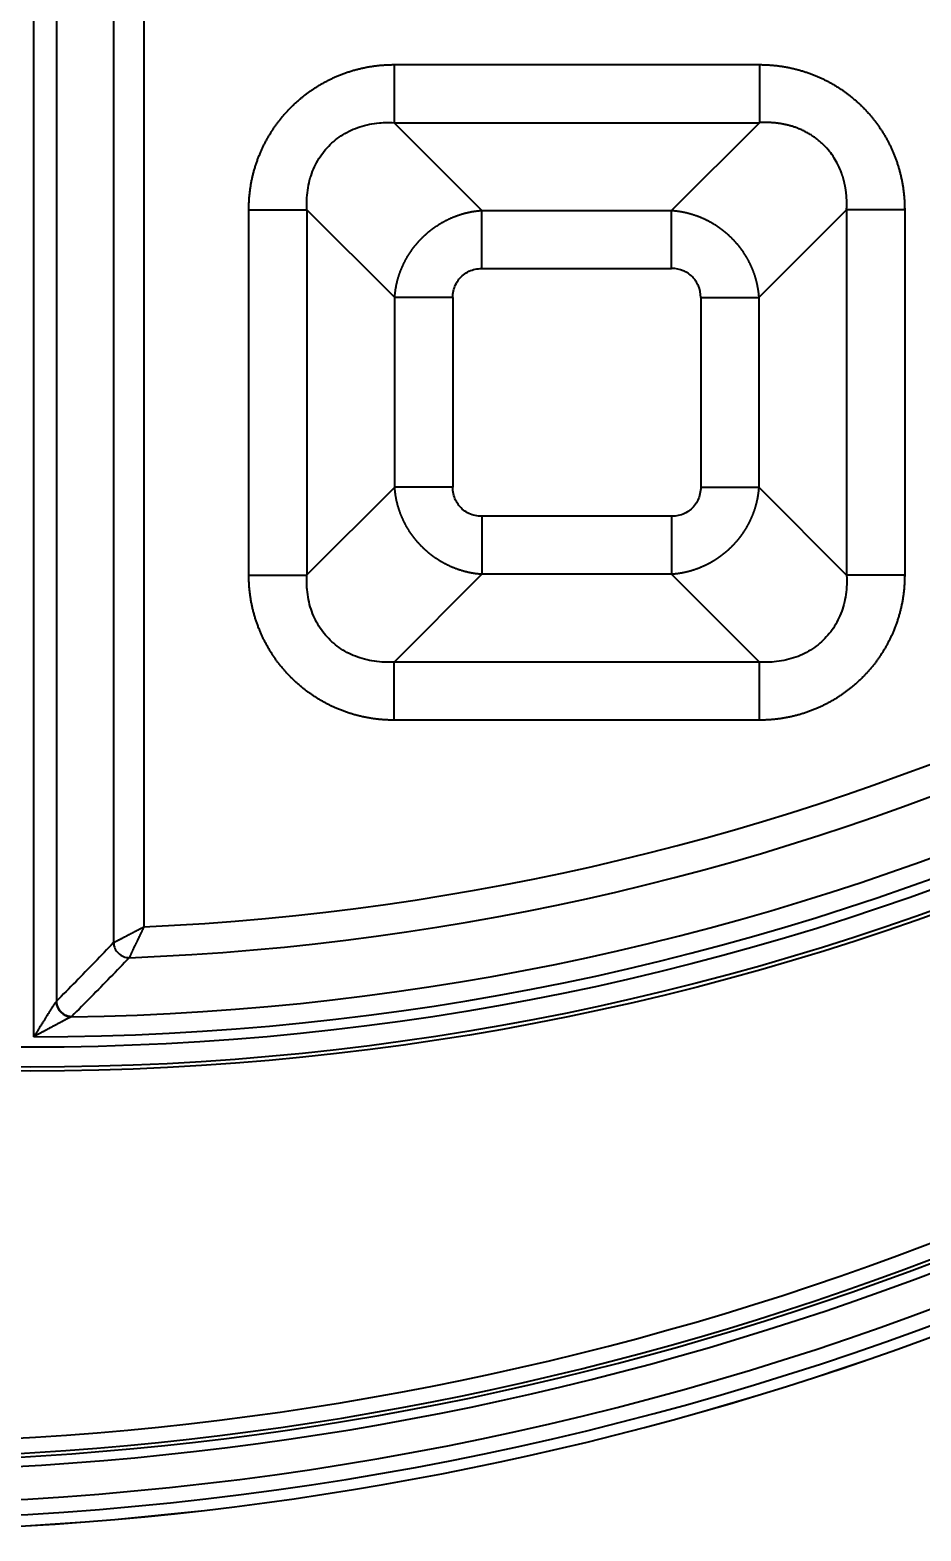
# Model space of a CAD drawing. Header units: millimetres. Extents: x -1286 to 291, y 5350 to 5880.
# Drawn here: x -1053.13 to -1023.98, y 5586.25 to 5635.39 of the extents above; entities that cross this region are included whole.
import ezdxf

# ---------------------------------------------------------------- set-up
doc = ezdxf.new("R2010")
doc.units = ezdxf.units.MM
doc.layers.add('dim', color=82, linetype='Continuous', lineweight=9)
doc.layers.add('粗实线层', color=7, linetype='Continuous', lineweight=35)
doc.dimstyles.new('ISO-25', dxfattribs={"dimscale": 1.5, "dimtxt": 2.5, "dimasz": 2.5, "dimexe": 1.25, "dimexo": 0.625, "dimtad": 1, "dimtxsty": 'Standard', "dimcen": 2.5, "dimadec": 0, "dimazin": 0, "dimtfac": 1, "dimtmove": 0, "dimatfit": 3, "dimfxl": 0, "dimarcsym": 0})

# ---------------------------------------------------------------- blocks, each defined once
blk = doc.blocks.new('*D39')
at = {"layer": 'Defpoints', "color": 0, "lineweight": 18, "transparency": 16777216}
for p in [(-981.514, 5754.075), (-1136.803, 5623.235)]:
    blk.add_point(p, dxfattribs=at)
at = {"layer": 'dim', "color": 0, "lineweight": -2, "transparency": 16777216}
for p, q in [((-931.597, 5796.133), (-979.219, 5756.008)), ((-1136.803, 5623.235), (-981.514, 5754.075)), ((-1139.097, 5621.302), (-1141.391, 5619.369))]:
    blk.add_line(p, q, dxfattribs=at)
at = {"layer": 'dim', "color": 0, "lineweight": 18, "transparency": 16777216}
for points in [[(-979.542, 5756.391), (-978.897, 5755.626), (-981.514, 5754.075)], [(-1139.419, 5621.684), (-1138.775, 5620.92), (-1136.803, 5623.235)]]:
    blk.add_solid(points, dxfattribs=at)
at = {"layer": 'dim', "color": 0, "lineweight": 18, "transparency": 16777216, "insert": (-942.427, 5790.849), "char_height": 3.75, "attachment_point": 5, "rotation": 40.1161}
blk.add_mtext('∅203,06', dxfattribs=at)

msp = doc.modelspace()

# ---------------------------------------------------------------- linework, layer by layer
at = {"layer": '粗实线层', "lineweight": 25}
for p, q in [((-1053.007, 5602.431), (-1053.007, 5683.833)), ((-1052.265, 5683.833), (-1052.265, 5603.594)), ((-1050.394, 5681.962), (-1050.394, 5605.517)), ((-1049.405, 5681.962), (-1049.405, 5606.033)), ((-1041.218, 5634.261), (-1029.261, 5634.261)), ((-1041.218, 5632.361), (-1029.261, 5632.361)), ((-1038.345, 5629.488), (-1041.218, 5632.361)), ((-1032.134, 5629.488), (-1029.261, 5632.361)), ((-1045.969, 5617.552), (-1045.969, 5629.51)), ((-1044.069, 5629.51), (-1044.069, 5617.553)), ((-1041.196, 5626.637), (-1044.069, 5629.51)), ((-1038.345, 5629.488), (-1032.134, 5629.488)), ((-1029.283, 5626.637), (-1026.41, 5629.51)), ((-1026.41, 5629.51), (-1026.41, 5617.552)), ((-1024.509, 5629.51), (-1024.509, 5617.552)), ((-1038.345, 5627.587), (-1032.134, 5627.587)), ((-1041.196, 5620.425), (-1041.196, 5626.637)), ((-1039.295, 5626.637), (-1039.295, 5620.425)), ((-1031.183, 5626.637), (-1031.183, 5620.425)), ((-1029.283, 5626.637), (-1029.283, 5620.425)), ((-1041.196, 5620.425), (-1044.069, 5617.553)), ((-1029.283, 5620.425), (-1026.41, 5617.552)), ((-1032.134, 5619.475), (-1038.345, 5619.475)), ((-1038.345, 5617.575), (-1041.218, 5614.702)), ((-1032.134, 5617.575), (-1038.345, 5617.575)), ((-1032.134, 5617.575), (-1029.261, 5614.702)), ((-1029.261, 5614.702), (-1041.218, 5614.702)), ((-1029.261, 5612.801), (-1041.218, 5612.801))]:
    msp.add_line(p, q, dxfattribs=at)
for radius in [87.342, 87.216, 86.564]:
    msp.add_circle((-1053.128, 5688.655), radius, dxfattribs=at)
for centre, radius, start, end in [((-1053.128, 5688.655), 86.224, 270.08059, 359.91941), ((-1053.128, 5688.655), 85.581, 270.90297, 359.09703), ((-1053.128, 5688.655), 83.696, 272.22396, 357.77604), ((-1053.128, 5688.655), 82.706, 272.58039, 357.41961), ((-1059.158, 5688.655), 102.032, 191.56871, 353.81047), ((-1059.158, 5688.655), 101.531, 191.59189, 353.81047), ((-1059.158, 5688.655), 100.442, 191.71935, 339.08959), ((-1059.158, 5688.655), 100.141, 191.71934, 339.08959), ((-1059.158, 5688.655), 100.022, 191.73334, 338.88345), ((-1059.158, 5688.655), 99.521, 191.82936, 338.86382), ((-1059.158, 5688.655), 102.401, 208.57791, 345.69153), ((-1059.158, 5688.655), 102.402, 208.57791, 345.69153)]:
    msp.add_arc(centre, radius, start, end, dxfattribs=at)
for centre, major_axis, ratio, start_param, end_param in [((-1049.9, 5605.517), (0.362, -0.348), 0.969143, 3.923249, 5.501523), ((-1051.787, 5603.58), (0.296, -0.406), 0.956304, 4.103044, 5.647267)]:
    msp.add_ellipse(centre, major_axis=major_axis, ratio=ratio, start_param=start_param, end_param=end_param, dxfattribs=at)
for points, degree, knots in [([(-1045.969, 5629.51), (-1045.969, 5630.479), (-1045.597, 5631.362), (-1045.418, 5631.786), (-1045.16, 5632.169), (-1044.904, 5632.548), (-1044.257, 5633.195), (-1043.878, 5633.451), (-1043.496, 5633.709), (-1043.071, 5633.888), (-1042.188, 5634.261), (-1041.218, 5634.261)], 2, [0, 0, 0, 0.25, 0.25, 0.375, 0.375, 0.5, 0.625, 0.625, 0.75, 0.75, 1, 1, 1]), ([(-1041.218, 5634.261), (-1041.218, 5634.157), (-1041.218, 5634.054), (-1041.218, 5633.849), (-1041.218, 5633.747), (-1041.218, 5633.55), (-1041.218, 5633.453), (-1041.218, 5633.268), (-1041.218, 5633.178), (-1041.218, 5633.009), (-1041.218, 5632.93), (-1041.218, 5632.781), (-1041.218, 5632.713), (-1041.218, 5632.589), (-1041.218, 5632.533), (-1041.218, 5632.436), (-1041.218, 5632.394), (-1041.218, 5632.361)], 3, [0, 0, 0, 0, 0.125, 0.125, 0.25, 0.25, 0.375, 0.375, 0.5, 0.5, 0.625, 0.625, 0.75, 0.75, 0.875, 0.875, 1, 1, 1, 1]), ([(-1029.261, 5634.261), (-1028.77, 5634.261), (-1028.295, 5634.165), (-1027.833, 5634.072), (-1027.399, 5633.891), (-1026.975, 5633.713), (-1026.592, 5633.456), (-1026.214, 5633.202), (-1025.569, 5632.557), (-1025.314, 5632.178), (-1025.057, 5631.796), (-1024.879, 5631.37), (-1024.698, 5630.938), (-1024.605, 5630.475), (-1024.51, 5630.001), (-1024.509, 5629.51)], 2, [0, 0, 0, 0.125, 0.125, 0.25, 0.25, 0.375, 0.375, 0.5, 0.625, 0.625, 0.75, 0.75, 0.875, 0.875, 1, 1, 1]), ([(-1044.069, 5629.51), (-1044.077, 5629.642), (-1044.077, 5629.997), (-1043.983, 5630.551), (-1043.738, 5631.128), (-1043.373, 5631.612), (-1042.901, 5631.99), (-1042.335, 5632.251), (-1041.76, 5632.366), (-1041.378, 5632.37), (-1041.218, 5632.361)], 3, [0, 0, 0, 0, 0.083359, 0.224715, 0.359834, 0.491835, 0.623644, 0.758208, 0.898733, 1, 1, 1, 1]), ([(-1026.41, 5629.51), (-1026.409, 5629.52), (-1026.408, 5629.539), (-1026.407, 5629.569), (-1026.406, 5629.598), (-1026.405, 5629.628), (-1026.404, 5629.657), (-1026.404, 5629.686), (-1026.404, 5629.715), (-1026.404, 5629.743), (-1026.404, 5629.772), (-1026.405, 5629.8), (-1026.406, 5629.829), (-1026.407, 5629.857), (-1026.408, 5629.885), (-1026.41, 5629.913), (-1026.412, 5629.941), (-1026.414, 5629.968), (-1026.416, 5629.996), (-1026.419, 5630.023), (-1026.422, 5630.05), (-1026.425, 5630.077), (-1026.428, 5630.104), (-1026.432, 5630.131), (-1026.435, 5630.157), (-1026.439, 5630.184), (-1026.443, 5630.21), (-1026.448, 5630.236), (-1026.452, 5630.262), (-1026.457, 5630.288), (-1026.462, 5630.313), (-1026.467, 5630.339), (-1026.473, 5630.364), (-1026.478, 5630.389), (-1026.484, 5630.414), (-1026.49, 5630.439), (-1026.496, 5630.464), (-1026.503, 5630.488), (-1026.509, 5630.512), (-1026.516, 5630.536), (-1026.523, 5630.56), (-1026.53, 5630.584), (-1026.538, 5630.608), (-1026.545, 5630.631), (-1026.553, 5630.654), (-1026.561, 5630.677), (-1026.569, 5630.7), (-1026.605, 5630.8), (-1026.679, 5630.972), (-1026.811, 5631.206), (-1026.967, 5631.425), (-1027.117, 5631.591), (-1027.247, 5631.715), (-1027.35, 5631.802), (-1027.459, 5631.883), (-1027.572, 5631.959), (-1027.69, 5632.029), (-1027.813, 5632.093), (-1027.941, 5632.151), (-1028.044, 5632.191), (-1028.121, 5632.218), (-1028.169, 5632.234), (-1028.219, 5632.249), (-1028.269, 5632.263), (-1028.319, 5632.276), (-1028.37, 5632.289), (-1028.422, 5632.3), (-1028.474, 5632.311), (-1028.527, 5632.321), (-1028.581, 5632.33), (-1028.635, 5632.338), (-1028.689, 5632.345), (-1028.744, 5632.351), (-1028.8, 5632.356), (-1028.856, 5632.36), (-1028.912, 5632.363), (-1028.969, 5632.366), (-1029.027, 5632.367), (-1029.085, 5632.367), (-1029.143, 5632.366), (-1029.202, 5632.364), (-1029.241, 5632.362), (-1029.261, 5632.361)], 3, [0, 0, 0, 0, 0.006488, 0.012946, 0.019373, 0.02577, 0.032137, 0.038473, 0.044779, 0.051055, 0.057301, 0.063518, 0.069705, 0.075862, 0.08199, 0.088088, 0.094157, 0.100197, 0.106208, 0.112191, 0.118144, 0.124069, 0.129966, 0.135834, 0.141674, 0.147486, 0.15327, 0.159026, 0.164755, 0.170456, 0.17613, 0.181777, 0.187396, 0.192989, 0.198555, 0.204094, 0.209607, 0.215093, 0.220554, 0.225988, 0.231397, 0.23678, 0.242138, 0.247471, 0.252778, 0.258061, 0.263319, 0.268552, 0.326781, 0.384618, 0.442331, 0.500193, 0.529151, 0.558229, 0.587465, 0.616896, 0.646559, 0.676489, 0.706721, 0.737289, 0.74831, 0.759409, 0.770589, 0.781851, 0.793196, 0.804626, 0.816141, 0.827744, 0.839435, 0.851216, 0.863088, 0.875052, 0.887109, 0.899261, 0.911508, 0.923852, 0.936293, 0.948833, 0.961473, 0.974213, 0.987055, 1, 1, 1, 1]), ([(-1041.196, 5626.637), (-1041.195, 5626.646), (-1041.194, 5626.664), (-1041.192, 5626.691), (-1041.189, 5626.718), (-1041.186, 5626.745), (-1041.184, 5626.772), (-1041.18, 5626.799), (-1041.177, 5626.825), (-1041.173, 5626.852), (-1041.169, 5626.879), (-1041.165, 5626.906), (-1041.161, 5626.933), (-1041.156, 5626.959), (-1041.151, 5626.986), (-1041.146, 5627.013), (-1041.141, 5627.039), (-1041.135, 5627.066), (-1041.129, 5627.092), (-1041.123, 5627.119), (-1041.117, 5627.145), (-1041.11, 5627.171), (-1041.103, 5627.198), (-1041.096, 5627.224), (-1041.089, 5627.25), (-1041.081, 5627.276), (-1041.074, 5627.302), (-1041.066, 5627.328), (-1041.057, 5627.354), (-1041.049, 5627.38), (-1041.04, 5627.406), (-1041.031, 5627.432), (-1041.022, 5627.457), (-1041.013, 5627.483), (-1041.003, 5627.508), (-1040.993, 5627.534), (-1040.983, 5627.559), (-1040.973, 5627.584), (-1040.962, 5627.61), (-1040.951, 5627.635), (-1040.94, 5627.66), (-1040.929, 5627.684), (-1040.918, 5627.709), (-1040.906, 5627.734), (-1040.894, 5627.758), (-1040.882, 5627.783), (-1040.87, 5627.807), (-1040.857, 5627.832), (-1040.844, 5627.856), (-1040.831, 5627.88), (-1040.818, 5627.904), (-1040.805, 5627.928), (-1040.791, 5627.951), (-1040.777, 5627.975), (-1040.763, 5627.998), (-1040.749, 5628.022), (-1040.734, 5628.045), (-1040.72, 5628.068), (-1040.705, 5628.091), (-1040.69, 5628.114), (-1040.675, 5628.137), (-1040.659, 5628.159), (-1040.643, 5628.182), (-1040.628, 5628.204), (-1040.611, 5628.226), (-1040.595, 5628.248), (-1040.579, 5628.27), (-1040.562, 5628.292), (-1040.545, 5628.314), (-1040.528, 5628.335), (-1040.511, 5628.356), (-1040.494, 5628.378), (-1040.476, 5628.399), (-1040.458, 5628.419), (-1040.44, 5628.44), (-1040.422, 5628.461), (-1040.404, 5628.481), (-1040.385, 5628.501), (-1040.366, 5628.521), (-1040.348, 5628.541), (-1040.329, 5628.561), (-1040.309, 5628.581), (-1040.29, 5628.6), (-1040.27, 5628.619), (-1040.251, 5628.638), (-1040.231, 5628.657), (-1040.211, 5628.676), (-1040.19, 5628.694), (-1040.17, 5628.713), (-1040.15, 5628.731), (-1040.129, 5628.749), (-1040.108, 5628.767), (-1040.087, 5628.784), (-1040.066, 5628.802), (-1040.044, 5628.819), (-1040.023, 5628.836), (-1040.001, 5628.853), (-1039.98, 5628.87), (-1039.958, 5628.886), (-1039.936, 5628.902), (-1039.914, 5628.918), (-1039.891, 5628.934), (-1039.869, 5628.95), (-1039.846, 5628.966), (-1039.823, 5628.981), (-1039.801, 5628.996), (-1039.778, 5629.011), (-1039.754, 5629.026), (-1039.731, 5629.04), (-1039.708, 5629.054), (-1039.684, 5629.068), (-1039.661, 5629.082), (-1039.637, 5629.096), (-1039.613, 5629.109), (-1039.589, 5629.122), (-1039.565, 5629.135), (-1039.541, 5629.148), (-1039.517, 5629.161), (-1039.492, 5629.173), (-1039.468, 5629.185), (-1039.443, 5629.197), (-1039.419, 5629.209), (-1039.394, 5629.22), (-1039.369, 5629.232), (-1039.344, 5629.243), (-1039.319, 5629.253), (-1039.294, 5629.264), (-1039.268, 5629.274), (-1039.243, 5629.284), (-1039.218, 5629.294), (-1039.192, 5629.304), (-1039.166, 5629.313), (-1039.141, 5629.323), (-1039.115, 5629.332), (-1039.089, 5629.34), (-1039.063, 5629.349), (-1039.037, 5629.357), (-1039.011, 5629.365), (-1038.985, 5629.373), (-1038.959, 5629.381), (-1038.933, 5629.388), (-1038.907, 5629.395), (-1038.88, 5629.402), (-1038.854, 5629.408), (-1038.827, 5629.415), (-1038.801, 5629.421), (-1038.774, 5629.427), (-1038.748, 5629.432), (-1038.721, 5629.438), (-1038.695, 5629.443), (-1038.668, 5629.448), (-1038.641, 5629.453), (-1038.614, 5629.457), (-1038.588, 5629.461), (-1038.561, 5629.465), (-1038.534, 5629.469), (-1038.507, 5629.472), (-1038.48, 5629.475), (-1038.453, 5629.478), (-1038.426, 5629.481), (-1038.399, 5629.484), (-1038.372, 5629.486), (-1038.354, 5629.487), (-1038.345, 5629.488)], 3, [0, 0, 0, 0, 0.00623, 0.012459, 0.018688, 0.024915, 0.031142, 0.037368, 0.043593, 0.049817, 0.056041, 0.062264, 0.068486, 0.074708, 0.080928, 0.087148, 0.093368, 0.099586, 0.105805, 0.112022, 0.118239, 0.124455, 0.13067, 0.136885, 0.143099, 0.149313, 0.155526, 0.161739, 0.167951, 0.174162, 0.180373, 0.186584, 0.192794, 0.199003, 0.205212, 0.21142, 0.217628, 0.223836, 0.230043, 0.23625, 0.242456, 0.248662, 0.254867, 0.261072, 0.267277, 0.273482, 0.279686, 0.285889, 0.292093, 0.298296, 0.304498, 0.310701, 0.316903, 0.323105, 0.329306, 0.335508, 0.341709, 0.34791, 0.354111, 0.360311, 0.366511, 0.372711, 0.378911, 0.385111, 0.391311, 0.39751, 0.40371, 0.409909, 0.416108, 0.422307, 0.428506, 0.434705, 0.440904, 0.447103, 0.453302, 0.459501, 0.4657, 0.471898, 0.478097, 0.484296, 0.490495, 0.496694, 0.502893, 0.509092, 0.515291, 0.52149, 0.52769, 0.533889, 0.540089, 0.546288, 0.552488, 0.558688, 0.564888, 0.571089, 0.577289, 0.58349, 0.589691, 0.595892, 0.602094, 0.608295, 0.614497, 0.620699, 0.626902, 0.633105, 0.639308, 0.645511, 0.651715, 0.657919, 0.664124, 0.670329, 0.676534, 0.682739, 0.688945, 0.695152, 0.701359, 0.707566, 0.713773, 0.719982, 0.72619, 0.732399, 0.738609, 0.744819, 0.75103, 0.757241, 0.763452, 0.769664, 0.775877, 0.782091, 0.788304, 0.794519, 0.800734, 0.80695, 0.813166, 0.819383, 0.8256, 0.831819, 0.838038, 0.844257, 0.850477, 0.856698, 0.86292, 0.869142, 0.875366, 0.88159, 0.887814, 0.89404, 0.900266, 0.906493, 0.912721, 0.918949, 0.925179, 0.931409, 0.93764, 0.943872, 0.950105, 0.956338, 0.962573, 0.968809, 0.975045, 0.981282, 0.987521, 0.99376, 1, 1, 1, 1]), ([(-1032.134, 5629.488), (-1032.125, 5629.487), (-1032.107, 5629.486), (-1032.08, 5629.484), (-1032.053, 5629.481), (-1032.026, 5629.478), (-1031.999, 5629.475), (-1031.972, 5629.472), (-1031.945, 5629.469), (-1031.918, 5629.465), (-1031.891, 5629.461), (-1031.865, 5629.457), (-1031.838, 5629.453), (-1031.811, 5629.448), (-1031.784, 5629.443), (-1031.758, 5629.438), (-1031.731, 5629.433), (-1031.705, 5629.427), (-1031.678, 5629.421), (-1031.652, 5629.415), (-1031.625, 5629.409), (-1031.599, 5629.402), (-1031.573, 5629.395), (-1031.546, 5629.388), (-1031.52, 5629.381), (-1031.494, 5629.373), (-1031.468, 5629.365), (-1031.442, 5629.357), (-1031.416, 5629.349), (-1031.39, 5629.341), (-1031.364, 5629.332), (-1031.339, 5629.323), (-1031.313, 5629.314), (-1031.287, 5629.304), (-1031.262, 5629.295), (-1031.237, 5629.285), (-1031.211, 5629.275), (-1031.186, 5629.265), (-1031.161, 5629.254), (-1031.136, 5629.243), (-1031.111, 5629.232), (-1031.086, 5629.221), (-1031.061, 5629.209), (-1031.037, 5629.198), (-1031.012, 5629.186), (-1030.987, 5629.174), (-1030.963, 5629.161), (-1030.939, 5629.149), (-1030.915, 5629.136), (-1030.891, 5629.123), (-1030.867, 5629.11), (-1030.843, 5629.097), (-1030.819, 5629.083), (-1030.795, 5629.069), (-1030.772, 5629.055), (-1030.749, 5629.041), (-1030.725, 5629.026), (-1030.702, 5629.012), (-1030.679, 5628.997), (-1030.656, 5628.982), (-1030.634, 5628.966), (-1030.611, 5628.951), (-1030.589, 5628.935), (-1030.566, 5628.919), (-1030.544, 5628.903), (-1030.522, 5628.887), (-1030.5, 5628.871), (-1030.478, 5628.854), (-1030.457, 5628.837), (-1030.435, 5628.82), (-1030.414, 5628.803), (-1030.393, 5628.785), (-1030.372, 5628.768), (-1030.351, 5628.75), (-1030.33, 5628.732), (-1030.31, 5628.714), (-1030.289, 5628.695), (-1030.269, 5628.677), (-1030.249, 5628.658), (-1030.229, 5628.639), (-1030.209, 5628.62), (-1030.19, 5628.601), (-1030.17, 5628.582), (-1030.151, 5628.562), (-1030.132, 5628.542), (-1030.113, 5628.523), (-1030.095, 5628.503), (-1030.076, 5628.482), (-1030.058, 5628.462), (-1030.04, 5628.441), (-1030.022, 5628.421), (-1030.004, 5628.4), (-1029.986, 5628.379), (-1029.969, 5628.358), (-1029.951, 5628.336), (-1029.934, 5628.315), (-1029.918, 5628.293), (-1029.901, 5628.271), (-1029.884, 5628.25), (-1029.868, 5628.228), (-1029.852, 5628.205), (-1029.836, 5628.183), (-1029.82, 5628.161), (-1029.805, 5628.138), (-1029.79, 5628.115), (-1029.774, 5628.092), (-1029.76, 5628.069), (-1029.745, 5628.046), (-1029.73, 5628.023), (-1029.716, 5628), (-1029.702, 5627.976), (-1029.688, 5627.953), (-1029.675, 5627.929), (-1029.661, 5627.905), (-1029.648, 5627.881), (-1029.635, 5627.857), (-1029.622, 5627.833), (-1029.61, 5627.809), (-1029.597, 5627.784), (-1029.585, 5627.76), (-1029.573, 5627.735), (-1029.562, 5627.71), (-1029.55, 5627.686), (-1029.539, 5627.661), (-1029.528, 5627.636), (-1029.517, 5627.611), (-1029.506, 5627.585), (-1029.496, 5627.56), (-1029.486, 5627.535), (-1029.476, 5627.509), (-1029.466, 5627.484), (-1029.457, 5627.458), (-1029.448, 5627.433), (-1029.439, 5627.407), (-1029.43, 5627.381), (-1029.422, 5627.355), (-1029.413, 5627.329), (-1029.405, 5627.303), (-1029.398, 5627.277), (-1029.39, 5627.251), (-1029.383, 5627.225), (-1029.376, 5627.199), (-1029.369, 5627.172), (-1029.362, 5627.146), (-1029.356, 5627.119), (-1029.35, 5627.093), (-1029.344, 5627.066), (-1029.338, 5627.04), (-1029.333, 5627.013), (-1029.328, 5626.986), (-1029.323, 5626.96), (-1029.318, 5626.933), (-1029.314, 5626.906), (-1029.309, 5626.879), (-1029.305, 5626.853), (-1029.302, 5626.826), (-1029.298, 5626.799), (-1029.295, 5626.772), (-1029.292, 5626.745), (-1029.289, 5626.718), (-1029.287, 5626.691), (-1029.285, 5626.664), (-1029.283, 5626.646), (-1029.283, 5626.637)], 3, [0, 0, 0, 0, 0.006231, 0.01246, 0.018689, 0.024917, 0.031145, 0.037371, 0.043597, 0.049822, 0.056046, 0.06227, 0.068492, 0.074714, 0.080936, 0.087156, 0.093376, 0.099595, 0.105814, 0.112031, 0.118249, 0.124465, 0.130681, 0.136897, 0.143111, 0.149325, 0.155539, 0.161752, 0.167964, 0.174176, 0.180387, 0.186598, 0.192809, 0.199018, 0.205228, 0.211436, 0.217645, 0.223853, 0.23006, 0.236267, 0.242474, 0.24868, 0.254886, 0.261091, 0.267296, 0.273501, 0.279705, 0.285909, 0.292112, 0.298316, 0.304519, 0.310721, 0.316924, 0.323126, 0.329328, 0.335529, 0.341731, 0.347932, 0.354133, 0.360333, 0.366534, 0.372734, 0.378934, 0.385134, 0.391334, 0.397533, 0.403733, 0.409932, 0.416132, 0.422331, 0.42853, 0.434729, 0.440928, 0.447127, 0.453326, 0.459525, 0.465723, 0.471922, 0.478121, 0.48432, 0.490519, 0.496718, 0.502917, 0.509116, 0.515315, 0.521514, 0.527713, 0.533913, 0.540112, 0.546312, 0.552512, 0.558712, 0.564912, 0.571112, 0.577313, 0.583513, 0.589714, 0.595915, 0.602117, 0.608318, 0.61452, 0.620722, 0.626924, 0.633127, 0.63933, 0.645533, 0.651737, 0.657941, 0.664145, 0.67035, 0.676555, 0.68276, 0.688966, 0.695172, 0.701379, 0.707586, 0.713793, 0.720001, 0.726209, 0.732418, 0.738627, 0.744837, 0.751047, 0.757258, 0.76347, 0.769681, 0.775894, 0.782107, 0.78832, 0.794534, 0.800749, 0.806964, 0.81318, 0.819397, 0.825614, 0.831832, 0.83805, 0.84427, 0.85049, 0.85671, 0.862931, 0.869153, 0.875376, 0.881599, 0.887824, 0.894049, 0.900274, 0.906501, 0.912728, 0.918956, 0.925185, 0.931415, 0.937645, 0.943877, 0.950109, 0.956342, 0.962576, 0.968811, 0.975047, 0.981284, 0.987522, 0.99376, 1, 1, 1, 1]), ([(-1032.134, 5627.587), (-1032.134, 5627.691), (-1032.134, 5627.795), (-1032.134, 5628), (-1032.134, 5628.101), (-1032.134, 5628.299), (-1032.134, 5628.395), (-1032.134, 5628.581), (-1032.134, 5628.67), (-1032.134, 5628.839), (-1032.134, 5628.919), (-1032.134, 5629.067), (-1032.134, 5629.136), (-1032.134, 5629.26), (-1032.134, 5629.315), (-1032.134, 5629.412), (-1032.134, 5629.454), (-1032.134, 5629.488)], 3, [0, 0, 0, 0, 0.125, 0.125, 0.25, 0.25, 0.375, 0.375, 0.5, 0.5, 0.625, 0.625, 0.75, 0.75, 0.875, 0.875, 1, 1, 1, 1]), ([(-1024.509, 5629.51), (-1024.613, 5629.51), (-1024.717, 5629.51), (-1024.922, 5629.51), (-1025.023, 5629.51), (-1025.221, 5629.51), (-1025.317, 5629.51), (-1025.503, 5629.51), (-1025.592, 5629.51), (-1025.761, 5629.51), (-1025.841, 5629.51), (-1025.989, 5629.51), (-1026.058, 5629.51), (-1026.182, 5629.51), (-1026.238, 5629.51), (-1026.335, 5629.51), (-1026.376, 5629.51), (-1026.41, 5629.51)], 3, [0, 0, 0, 0, 0.125, 0.125, 0.25, 0.25, 0.375, 0.375, 0.5, 0.5, 0.625, 0.625, 0.75, 0.75, 0.875, 0.875, 1, 1, 1, 1]), ([(-1039.295, 5626.637), (-1039.399, 5626.637), (-1039.503, 5626.637), (-1039.708, 5626.637), (-1039.809, 5626.637), (-1040.007, 5626.637), (-1040.103, 5626.637), (-1040.289, 5626.637), (-1040.378, 5626.637), (-1040.547, 5626.637), (-1040.627, 5626.637), (-1040.775, 5626.637), (-1040.844, 5626.637), (-1040.968, 5626.637), (-1041.024, 5626.637), (-1041.121, 5626.637), (-1041.162, 5626.637), (-1041.196, 5626.637)], 3, [0, 0, 0, 0, 0.125, 0.125, 0.25, 0.25, 0.375, 0.375, 0.5, 0.5, 0.625, 0.625, 0.75, 0.75, 0.875, 0.875, 1, 1, 1, 1]), ([(-1038.345, 5617.575), (-1038.354, 5617.575), (-1038.372, 5617.577), (-1038.399, 5617.579), (-1038.426, 5617.581), (-1038.453, 5617.584), (-1038.48, 5617.587), (-1038.507, 5617.59), (-1038.534, 5617.594), (-1038.56, 5617.597), (-1038.587, 5617.601), (-1038.614, 5617.605), (-1038.641, 5617.61), (-1038.667, 5617.614), (-1038.694, 5617.619), (-1038.721, 5617.624), (-1038.747, 5617.63), (-1038.774, 5617.636), (-1038.8, 5617.641), (-1038.827, 5617.647), (-1038.853, 5617.654), (-1038.88, 5617.66), (-1038.906, 5617.667), (-1038.932, 5617.674), (-1038.958, 5617.682), (-1038.984, 5617.689), (-1039.01, 5617.697), (-1039.036, 5617.705), (-1039.062, 5617.713), (-1039.088, 5617.722), (-1039.114, 5617.73), (-1039.14, 5617.739), (-1039.165, 5617.749), (-1039.191, 5617.758), (-1039.216, 5617.768), (-1039.242, 5617.777), (-1039.267, 5617.788), (-1039.292, 5617.798), (-1039.318, 5617.808), (-1039.343, 5617.819), (-1039.368, 5617.83), (-1039.393, 5617.841), (-1039.417, 5617.853), (-1039.442, 5617.865), (-1039.467, 5617.876), (-1039.491, 5617.889), (-1039.515, 5617.901), (-1039.54, 5617.913), (-1039.564, 5617.926), (-1039.588, 5617.939), (-1039.612, 5617.952), (-1039.636, 5617.966), (-1039.659, 5617.979), (-1039.683, 5617.993), (-1039.706, 5618.007), (-1039.73, 5618.022), (-1039.753, 5618.036), (-1039.776, 5618.051), (-1039.799, 5618.066), (-1039.822, 5618.081), (-1039.845, 5618.096), (-1039.867, 5618.111), (-1039.89, 5618.127), (-1039.912, 5618.143), (-1039.934, 5618.159), (-1039.956, 5618.175), (-1039.978, 5618.192), (-1040, 5618.208), (-1040.022, 5618.225), (-1040.043, 5618.242), (-1040.064, 5618.26), (-1040.086, 5618.277), (-1040.107, 5618.295), (-1040.127, 5618.312), (-1040.148, 5618.33), (-1040.169, 5618.348), (-1040.189, 5618.367), (-1040.209, 5618.385), (-1040.229, 5618.404), (-1040.249, 5618.423), (-1040.269, 5618.442), (-1040.289, 5618.461), (-1040.308, 5618.481), (-1040.327, 5618.5), (-1040.346, 5618.52), (-1040.365, 5618.54), (-1040.384, 5618.56), (-1040.402, 5618.58), (-1040.421, 5618.6), (-1040.439, 5618.621), (-1040.457, 5618.642), (-1040.475, 5618.662), (-1040.492, 5618.684), (-1040.51, 5618.705), (-1040.527, 5618.726), (-1040.544, 5618.747), (-1040.561, 5618.769), (-1040.578, 5618.791), (-1040.594, 5618.813), (-1040.61, 5618.835), (-1040.627, 5618.857), (-1040.642, 5618.879), (-1040.658, 5618.902), (-1040.674, 5618.924), (-1040.689, 5618.947), (-1040.704, 5618.97), (-1040.719, 5618.993), (-1040.734, 5619.016), (-1040.748, 5619.039), (-1040.762, 5619.063), (-1040.776, 5619.086), (-1040.79, 5619.11), (-1040.804, 5619.133), (-1040.817, 5619.157), (-1040.831, 5619.181), (-1040.844, 5619.205), (-1040.856, 5619.229), (-1040.869, 5619.254), (-1040.881, 5619.278), (-1040.893, 5619.303), (-1040.905, 5619.327), (-1040.917, 5619.352), (-1040.928, 5619.377), (-1040.94, 5619.402), (-1040.951, 5619.427), (-1040.962, 5619.452), (-1040.972, 5619.477), (-1040.982, 5619.502), (-1040.993, 5619.527), (-1041.002, 5619.553), (-1041.012, 5619.578), (-1041.022, 5619.604), (-1041.031, 5619.63), (-1041.04, 5619.655), (-1041.048, 5619.681), (-1041.057, 5619.707), (-1041.065, 5619.733), (-1041.073, 5619.759), (-1041.081, 5619.785), (-1041.089, 5619.811), (-1041.096, 5619.838), (-1041.103, 5619.864), (-1041.11, 5619.89), (-1041.116, 5619.917), (-1041.123, 5619.943), (-1041.129, 5619.969), (-1041.135, 5619.996), (-1041.14, 5620.023), (-1041.146, 5620.049), (-1041.151, 5620.076), (-1041.156, 5620.103), (-1041.161, 5620.129), (-1041.165, 5620.156), (-1041.169, 5620.183), (-1041.173, 5620.21), (-1041.177, 5620.237), (-1041.18, 5620.264), (-1041.183, 5620.291), (-1041.186, 5620.317), (-1041.189, 5620.344), (-1041.192, 5620.371), (-1041.194, 5620.398), (-1041.195, 5620.416), (-1041.196, 5620.425)], 3, [0, 0, 0, 0, 0.00623, 0.012459, 0.018688, 0.024915, 0.031142, 0.037368, 0.043593, 0.049817, 0.056041, 0.062264, 0.068486, 0.074708, 0.080928, 0.087148, 0.093368, 0.099586, 0.105805, 0.112022, 0.118239, 0.124455, 0.13067, 0.136885, 0.143099, 0.149313, 0.155526, 0.161739, 0.167951, 0.174162, 0.180373, 0.186584, 0.192794, 0.199003, 0.205212, 0.21142, 0.217628, 0.223836, 0.230043, 0.23625, 0.242456, 0.248662, 0.254867, 0.261072, 0.267277, 0.273482, 0.279686, 0.285889, 0.292093, 0.298296, 0.304498, 0.310701, 0.316903, 0.323105, 0.329306, 0.335508, 0.341709, 0.34791, 0.354111, 0.360311, 0.366511, 0.372711, 0.378911, 0.385111, 0.391311, 0.39751, 0.40371, 0.409909, 0.416108, 0.422307, 0.428506, 0.434705, 0.440904, 0.447103, 0.453302, 0.459501, 0.4657, 0.471898, 0.478097, 0.484296, 0.490495, 0.496694, 0.502893, 0.509092, 0.515291, 0.52149, 0.52769, 0.533889, 0.540089, 0.546288, 0.552488, 0.558688, 0.564888, 0.571089, 0.577289, 0.58349, 0.589691, 0.595892, 0.602094, 0.608295, 0.614497, 0.620699, 0.626902, 0.633105, 0.639308, 0.645511, 0.651715, 0.657919, 0.664124, 0.670329, 0.676534, 0.682739, 0.688945, 0.695152, 0.701359, 0.707566, 0.713773, 0.719982, 0.72619, 0.732399, 0.738609, 0.744819, 0.75103, 0.757241, 0.763452, 0.769664, 0.775877, 0.782091, 0.788304, 0.794519, 0.800734, 0.80695, 0.813166, 0.819383, 0.8256, 0.831819, 0.838038, 0.844257, 0.850477, 0.856698, 0.86292, 0.869142, 0.875366, 0.88159, 0.887814, 0.89404, 0.900266, 0.906493, 0.912721, 0.918949, 0.925179, 0.931409, 0.93764, 0.943872, 0.950105, 0.956338, 0.962573, 0.968809, 0.975045, 0.981282, 0.987521, 0.99376, 1, 1, 1, 1]), ([(-1029.283, 5620.425), (-1029.283, 5620.416), (-1029.285, 5620.398), (-1029.287, 5620.372), (-1029.289, 5620.345), (-1029.292, 5620.318), (-1029.295, 5620.291), (-1029.298, 5620.264), (-1029.302, 5620.237), (-1029.305, 5620.21), (-1029.309, 5620.183), (-1029.313, 5620.157), (-1029.318, 5620.13), (-1029.323, 5620.103), (-1029.327, 5620.076), (-1029.333, 5620.05), (-1029.338, 5620.023), (-1029.344, 5619.997), (-1029.349, 5619.97), (-1029.356, 5619.944), (-1029.362, 5619.917), (-1029.368, 5619.891), (-1029.375, 5619.865), (-1029.382, 5619.838), (-1029.39, 5619.812), (-1029.397, 5619.786), (-1029.405, 5619.76), (-1029.413, 5619.734), (-1029.421, 5619.708), (-1029.43, 5619.682), (-1029.438, 5619.656), (-1029.447, 5619.631), (-1029.457, 5619.605), (-1029.466, 5619.58), (-1029.476, 5619.554), (-1029.485, 5619.529), (-1029.496, 5619.503), (-1029.506, 5619.478), (-1029.516, 5619.453), (-1029.527, 5619.428), (-1029.538, 5619.403), (-1029.549, 5619.378), (-1029.561, 5619.353), (-1029.573, 5619.329), (-1029.584, 5619.304), (-1029.597, 5619.279), (-1029.609, 5619.255), (-1029.621, 5619.231), (-1029.634, 5619.207), (-1029.647, 5619.183), (-1029.66, 5619.159), (-1029.674, 5619.135), (-1029.687, 5619.111), (-1029.701, 5619.088), (-1029.715, 5619.064), (-1029.73, 5619.041), (-1029.744, 5619.017), (-1029.759, 5618.994), (-1029.774, 5618.971), (-1029.789, 5618.949), (-1029.804, 5618.926), (-1029.819, 5618.903), (-1029.835, 5618.881), (-1029.851, 5618.858), (-1029.867, 5618.836), (-1029.883, 5618.814), (-1029.9, 5618.792), (-1029.916, 5618.771), (-1029.933, 5618.749), (-1029.95, 5618.727), (-1029.968, 5618.706), (-1029.985, 5618.685), (-1030.003, 5618.664), (-1030.02, 5618.643), (-1030.038, 5618.622), (-1030.057, 5618.602), (-1030.075, 5618.581), (-1030.093, 5618.561), (-1030.112, 5618.541), (-1030.131, 5618.521), (-1030.15, 5618.502), (-1030.169, 5618.482), (-1030.189, 5618.463), (-1030.208, 5618.443), (-1030.228, 5618.424), (-1030.248, 5618.405), (-1030.268, 5618.387), (-1030.288, 5618.368), (-1030.308, 5618.35), (-1030.329, 5618.332), (-1030.35, 5618.314), (-1030.37, 5618.296), (-1030.392, 5618.278), (-1030.413, 5618.261), (-1030.434, 5618.243), (-1030.455, 5618.226), (-1030.477, 5618.21), (-1030.499, 5618.193), (-1030.521, 5618.176), (-1030.543, 5618.16), (-1030.565, 5618.144), (-1030.587, 5618.128), (-1030.61, 5618.112), (-1030.632, 5618.097), (-1030.655, 5618.082), (-1030.678, 5618.067), (-1030.701, 5618.052), (-1030.724, 5618.037), (-1030.747, 5618.022), (-1030.771, 5618.008), (-1030.794, 5617.994), (-1030.818, 5617.98), (-1030.841, 5617.967), (-1030.865, 5617.953), (-1030.889, 5617.94), (-1030.913, 5617.927), (-1030.937, 5617.914), (-1030.962, 5617.902), (-1030.986, 5617.889), (-1031.011, 5617.877), (-1031.035, 5617.865), (-1031.06, 5617.854), (-1031.085, 5617.842), (-1031.11, 5617.831), (-1031.135, 5617.82), (-1031.16, 5617.809), (-1031.185, 5617.798), (-1031.21, 5617.788), (-1031.235, 5617.778), (-1031.261, 5617.768), (-1031.286, 5617.758), (-1031.312, 5617.749), (-1031.338, 5617.74), (-1031.363, 5617.731), (-1031.389, 5617.722), (-1031.415, 5617.714), (-1031.441, 5617.705), (-1031.467, 5617.697), (-1031.493, 5617.689), (-1031.519, 5617.682), (-1031.546, 5617.675), (-1031.572, 5617.667), (-1031.598, 5617.661), (-1031.625, 5617.654), (-1031.651, 5617.648), (-1031.678, 5617.642), (-1031.704, 5617.636), (-1031.731, 5617.63), (-1031.757, 5617.625), (-1031.784, 5617.619), (-1031.811, 5617.615), (-1031.837, 5617.61), (-1031.864, 5617.605), (-1031.891, 5617.601), (-1031.918, 5617.597), (-1031.945, 5617.594), (-1031.972, 5617.59), (-1031.999, 5617.587), (-1032.026, 5617.584), (-1032.053, 5617.581), (-1032.08, 5617.579), (-1032.107, 5617.577), (-1032.125, 5617.575), (-1032.134, 5617.575)], 3, [0, 0, 0, 0, 0.006229, 0.012458, 0.018686, 0.024913, 0.031139, 0.037364, 0.043589, 0.049813, 0.056036, 0.062258, 0.06848, 0.074701, 0.080921, 0.087141, 0.09336, 0.099578, 0.105795, 0.112012, 0.118229, 0.124444, 0.130659, 0.136874, 0.143088, 0.149301, 0.155514, 0.161726, 0.167937, 0.174148, 0.180359, 0.186569, 0.192778, 0.198988, 0.205196, 0.211404, 0.217612, 0.223819, 0.230026, 0.236232, 0.242438, 0.248644, 0.254849, 0.261054, 0.267258, 0.273462, 0.279666, 0.285869, 0.292072, 0.298275, 0.304478, 0.31068, 0.316882, 0.323083, 0.329285, 0.335486, 0.341687, 0.347888, 0.354088, 0.360289, 0.366489, 0.372689, 0.378888, 0.385088, 0.391288, 0.397487, 0.403686, 0.409886, 0.416085, 0.422284, 0.428483, 0.434681, 0.44088, 0.447079, 0.453278, 0.459477, 0.465675, 0.471874, 0.478073, 0.484272, 0.49047, 0.496669, 0.502868, 0.509067, 0.515267, 0.521466, 0.527665, 0.533865, 0.540064, 0.546264, 0.552464, 0.558664, 0.564864, 0.571065, 0.577265, 0.583466, 0.589667, 0.595869, 0.60207, 0.608272, 0.614474, 0.620676, 0.626879, 0.633082, 0.639285, 0.645489, 0.651693, 0.657897, 0.664102, 0.670307, 0.676512, 0.682718, 0.688924, 0.695131, 0.701338, 0.707546, 0.713754, 0.719962, 0.726171, 0.73238, 0.73859, 0.7448, 0.751011, 0.757223, 0.763435, 0.769647, 0.77586, 0.782074, 0.788288, 0.794503, 0.800718, 0.806934, 0.813151, 0.819368, 0.825586, 0.831805, 0.838024, 0.844244, 0.850465, 0.856686, 0.862909, 0.869131, 0.875355, 0.881579, 0.887804, 0.89403, 0.900257, 0.906484, 0.912713, 0.918942, 0.925172, 0.931403, 0.937634, 0.943867, 0.9501, 0.956334, 0.96257, 0.968806, 0.975043, 0.981281, 0.987519, 0.993759, 1, 1, 1, 1]), ([(-1031.183, 5620.425), (-1031.08, 5620.425), (-1030.976, 5620.425), (-1030.771, 5620.425), (-1030.669, 5620.425), (-1030.472, 5620.425), (-1030.375, 5620.425), (-1030.19, 5620.425), (-1030.101, 5620.425), (-1029.932, 5620.425), (-1029.852, 5620.425), (-1029.703, 5620.425), (-1029.635, 5620.425), (-1029.511, 5620.425), (-1029.455, 5620.425), (-1029.358, 5620.425), (-1029.317, 5620.425), (-1029.283, 5620.425)], 3, [0, 0, 0, 0, 0.125, 0.125, 0.25, 0.25, 0.375, 0.375, 0.5, 0.5, 0.625, 0.625, 0.75, 0.75, 0.875, 0.875, 1, 1, 1, 1]), ([(-1038.345, 5619.475), (-1038.345, 5619.371), (-1038.345, 5619.268), (-1038.345, 5619.063), (-1038.345, 5618.961), (-1038.345, 5618.764), (-1038.345, 5618.667), (-1038.345, 5618.482), (-1038.345, 5618.392), (-1038.345, 5618.224), (-1038.345, 5618.144), (-1038.345, 5617.995), (-1038.345, 5617.927), (-1038.345, 5617.803), (-1038.345, 5617.747), (-1038.345, 5617.65), (-1038.345, 5617.609), (-1038.345, 5617.575)], 3, [0, 0, 0, 0, 0.125, 0.125, 0.25, 0.25, 0.375, 0.375, 0.5, 0.5, 0.625, 0.625, 0.75, 0.75, 0.875, 0.875, 1, 1, 1, 1]), ([(-1041.218, 5612.801), (-1042.187, 5612.802), (-1043.07, 5613.174), (-1043.494, 5613.353), (-1043.877, 5613.611), (-1044.256, 5613.866), (-1044.903, 5614.513), (-1045.159, 5614.892), (-1045.417, 5615.274), (-1045.596, 5615.699), (-1045.969, 5616.582), (-1045.969, 5617.552)], 2, [0, 0, 0, 0.25, 0.25, 0.375, 0.375, 0.5, 0.625, 0.625, 0.75, 0.75, 1, 1, 1]), ([(-1045.969, 5617.552), (-1045.865, 5617.552), (-1045.762, 5617.552), (-1045.557, 5617.552), (-1045.455, 5617.552), (-1045.258, 5617.552), (-1045.161, 5617.552), (-1044.976, 5617.552), (-1044.887, 5617.552), (-1044.718, 5617.552), (-1044.638, 5617.552), (-1044.489, 5617.552), (-1044.421, 5617.552), (-1044.297, 5617.552), (-1044.241, 5617.552), (-1044.144, 5617.552), (-1044.103, 5617.552), (-1044.069, 5617.552)], 3, [0, 0, 0, 0, 0.125, 0.125, 0.25, 0.25, 0.375, 0.375, 0.5, 0.5, 0.625, 0.625, 0.75, 0.75, 0.875, 0.875, 1, 1, 1, 1]), ([(-1041.218, 5614.702), (-1041.35, 5614.694), (-1041.705, 5614.693), (-1042.259, 5614.788), (-1042.836, 5615.033), (-1043.32, 5615.398), (-1043.698, 5615.869), (-1043.959, 5616.436), (-1044.074, 5617.01), (-1044.078, 5617.392), (-1044.069, 5617.553)], 3, [0, 0, 0, 0, 0.083359, 0.224715, 0.359834, 0.491835, 0.623644, 0.758208, 0.898733, 1, 1, 1, 1]), ([(-1024.509, 5617.552), (-1024.51, 5616.583), (-1024.882, 5615.7), (-1025.061, 5615.276), (-1025.319, 5614.893), (-1025.574, 5614.514), (-1026.221, 5613.867), (-1026.601, 5613.611), (-1026.983, 5613.353), (-1027.408, 5613.174), (-1028.29, 5612.802), (-1029.261, 5612.801)], 2, [0, 0, 0, 0.25, 0.25, 0.375, 0.375, 0.5, 0.625, 0.625, 0.75, 0.75, 1, 1, 1]), ([(-1026.41, 5617.552), (-1026.402, 5617.421), (-1026.401, 5617.065), (-1026.496, 5616.512), (-1026.741, 5615.935), (-1027.106, 5615.451), (-1027.577, 5615.072), (-1028.144, 5614.811), (-1028.718, 5614.696), (-1029.1, 5614.692), (-1029.261, 5614.702)], 3, [0, 0, 0, 0, 0.083359, 0.224715, 0.359834, 0.491835, 0.623644, 0.758208, 0.898733, 1, 1, 1, 1]), ([(-1029.261, 5612.801), (-1029.261, 5612.905), (-1029.261, 5613.009), (-1029.261, 5613.214), (-1029.261, 5613.315), (-1029.261, 5613.513), (-1029.261, 5613.609), (-1029.261, 5613.795), (-1029.261, 5613.884), (-1029.261, 5614.053), (-1029.261, 5614.133), (-1029.261, 5614.281), (-1029.261, 5614.35), (-1029.261, 5614.474), (-1029.261, 5614.529), (-1029.261, 5614.627), (-1029.261, 5614.668), (-1029.261, 5614.702)], 3, [0, 0, 0, 0, 0.125, 0.125, 0.25, 0.25, 0.375, 0.375, 0.5, 0.5, 0.625, 0.625, 0.75, 0.75, 0.875, 0.875, 1, 1, 1, 1]), ([(-1050.394, 5605.517), (-1050.394, 5605.517), (-1050.392, 5605.518), (-1050.389, 5605.52), (-1050.385, 5605.521), (-1050.382, 5605.523), (-1050.378, 5605.525), (-1050.374, 5605.527), (-1050.37, 5605.53), (-1050.365, 5605.532), (-1050.36, 5605.535), (-1050.355, 5605.537), (-1050.35, 5605.54), (-1050.344, 5605.543), (-1050.338, 5605.546), (-1050.332, 5605.549), (-1050.326, 5605.552), (-1050.319, 5605.556), (-1050.312, 5605.56), (-1050.305, 5605.563), (-1050.298, 5605.567), (-1050.29, 5605.571), (-1050.282, 5605.575), (-1050.274, 5605.579), (-1050.266, 5605.584), (-1050.257, 5605.588), (-1050.248, 5605.593), (-1050.239, 5605.598), (-1050.229, 5605.603), (-1050.219, 5605.608), (-1050.209, 5605.613), (-1050.199, 5605.618), (-1050.189, 5605.624), (-1050.178, 5605.629), (-1050.167, 5605.635), (-1050.156, 5605.641), (-1050.144, 5605.647), (-1050.132, 5605.653), (-1050.12, 5605.659), (-1050.108, 5605.666), (-1050.095, 5605.672), (-1050.083, 5605.679), (-1050.071, 5605.685), (-1050.058, 5605.692), (-1050.045, 5605.698), (-1050.032, 5605.706), (-1050.018, 5605.713), (-1050.003, 5605.721), (-1049.988, 5605.729), (-1049.973, 5605.737), (-1049.956, 5605.745), (-1049.94, 5605.754), (-1049.923, 5605.763), (-1049.905, 5605.773), (-1049.887, 5605.782), (-1049.868, 5605.792), (-1049.848, 5605.802), (-1049.828, 5605.813), (-1049.808, 5605.823), (-1049.787, 5605.834), (-1049.765, 5605.846), (-1049.743, 5605.857), (-1049.72, 5605.869), (-1049.697, 5605.881), (-1049.673, 5605.894), (-1049.648, 5605.906), (-1049.623, 5605.919), (-1049.597, 5605.932), (-1049.571, 5605.946), (-1049.545, 5605.96), (-1049.518, 5605.974), (-1049.49, 5605.988), (-1049.462, 5606.003), (-1049.434, 5606.017), (-1049.414, 5606.028), (-1049.405, 5606.033)], 3, [0, 0, 0, 0, 0.010364, 0.020768, 0.031214, 0.041703, 0.052234, 0.062808, 0.073427, 0.084091, 0.0948, 0.105555, 0.116356, 0.127205, 0.138102, 0.149047, 0.160042, 0.171086, 0.18218, 0.193326, 0.204522, 0.21577, 0.227071, 0.238425, 0.249832, 0.261294, 0.272809, 0.28438, 0.296007, 0.307689, 0.319428, 0.331224, 0.343077, 0.354988, 0.366958, 0.378986, 0.391074, 0.403222, 0.415429, 0.427697, 0.440026, 0.452417, 0.463942, 0.475782, 0.487935, 0.500403, 0.513187, 0.526285, 0.539699, 0.553429, 0.567475, 0.581838, 0.596518, 0.611515, 0.626829, 0.642461, 0.65841, 0.674677, 0.691263, 0.708166, 0.725388, 0.742929, 0.760788, 0.778966, 0.797463, 0.816279, 0.835414, 0.854869, 0.874643, 0.894737, 0.91515, 0.935883, 0.956935, 0.978308, 1, 1, 1, 1]), ([(-1049.405, 5606.033), (-1049.407, 5606.027), (-1049.412, 5606.016), (-1049.42, 5605.999), (-1049.428, 5605.983), (-1049.435, 5605.967), (-1049.443, 5605.951), (-1049.45, 5605.935), (-1049.458, 5605.92), (-1049.465, 5605.904), (-1049.472, 5605.889), (-1049.479, 5605.874), (-1049.486, 5605.859), (-1049.493, 5605.844), (-1049.5, 5605.829), (-1049.506, 5605.815), (-1049.513, 5605.801), (-1049.52, 5605.787), (-1049.526, 5605.773), (-1049.533, 5605.759), (-1049.539, 5605.746), (-1049.545, 5605.733), (-1049.551, 5605.72), (-1049.558, 5605.707), (-1049.564, 5605.694), (-1049.569, 5605.682), (-1049.575, 5605.67), (-1049.581, 5605.658), (-1049.587, 5605.646), (-1049.592, 5605.634), (-1049.598, 5605.623), (-1049.603, 5605.611), (-1049.609, 5605.6), (-1049.614, 5605.589), (-1049.619, 5605.579), (-1049.624, 5605.568), (-1049.629, 5605.558), (-1049.634, 5605.548), (-1049.639, 5605.538), (-1049.644, 5605.528), (-1049.649, 5605.519), (-1049.653, 5605.509), (-1049.658, 5605.5), (-1049.662, 5605.491), (-1049.667, 5605.482), (-1049.671, 5605.474), (-1049.675, 5605.465), (-1049.679, 5605.457), (-1049.683, 5605.449), (-1049.687, 5605.441), (-1049.691, 5605.433), (-1049.695, 5605.426), (-1049.698, 5605.418), (-1049.702, 5605.411), (-1049.705, 5605.404), (-1049.709, 5605.397), (-1049.712, 5605.391), (-1049.716, 5605.384), (-1049.719, 5605.378), (-1049.722, 5605.371), (-1049.725, 5605.365), (-1049.728, 5605.359), (-1049.731, 5605.354), (-1049.733, 5605.348), (-1049.736, 5605.342), (-1049.739, 5605.337), (-1049.741, 5605.332), (-1049.746, 5605.321), (-1049.753, 5605.306), (-1049.763, 5605.286), (-1049.772, 5605.266), (-1049.781, 5605.247), (-1049.789, 5605.228), (-1049.797, 5605.21), (-1049.805, 5605.193), (-1049.812, 5605.177), (-1049.819, 5605.161), (-1049.826, 5605.145), (-1049.832, 5605.131), (-1049.838, 5605.117), (-1049.844, 5605.104), (-1049.85, 5605.092), (-1049.855, 5605.08), (-1049.859, 5605.069), (-1049.864, 5605.059), (-1049.868, 5605.05), (-1049.871, 5605.042), (-1049.875, 5605.034), (-1049.878, 5605.028), (-1049.88, 5605.024), (-1049.88, 5605.022)], 3, [0, 0, 0, 0, 0.012192, 0.024271, 0.036236, 0.048088, 0.059827, 0.071452, 0.082964, 0.094363, 0.105648, 0.11682, 0.127878, 0.138824, 0.149655, 0.160373, 0.170978, 0.18147, 0.191848, 0.202112, 0.212263, 0.222301, 0.232225, 0.242036, 0.251733, 0.261317, 0.270788, 0.280145, 0.289388, 0.298518, 0.307535, 0.316438, 0.325228, 0.333904, 0.342467, 0.350916, 0.359252, 0.367475, 0.375584, 0.38358, 0.391463, 0.399232, 0.406888, 0.41443, 0.42186, 0.429176, 0.436378, 0.443468, 0.450444, 0.457307, 0.464057, 0.470694, 0.477217, 0.483628, 0.489926, 0.49611, 0.502182, 0.508141, 0.513987, 0.51972, 0.52534, 0.530848, 0.536243, 0.541526, 0.546696, 0.551754, 0.5567, 0.561533, 0.581649, 0.601727, 0.62177, 0.641782, 0.661765, 0.681722, 0.701656, 0.72157, 0.741467, 0.761351, 0.781224, 0.80109, 0.82095, 0.84081, 0.86067, 0.880536, 0.900409, 0.920293, 0.940191, 0.960107, 0.980042, 1, 1, 1, 1]), ([(-1052.275, 5603.58), (-1052.276, 5603.578), (-1052.278, 5603.576), (-1052.282, 5603.572), (-1052.285, 5603.568), (-1052.288, 5603.564), (-1052.291, 5603.561), (-1052.294, 5603.557), (-1052.297, 5603.554), (-1052.3, 5603.55), (-1052.303, 5603.547), (-1052.305, 5603.544), (-1052.307, 5603.541), (-1052.311, 5603.537), (-1052.316, 5603.53), (-1052.323, 5603.519), (-1052.333, 5603.506), (-1052.343, 5603.49), (-1052.356, 5603.471), (-1052.367, 5603.454), (-1052.376, 5603.44), (-1052.382, 5603.43), (-1052.389, 5603.421), (-1052.395, 5603.411), (-1052.402, 5603.401), (-1052.408, 5603.391), (-1052.415, 5603.38), (-1052.422, 5603.37), (-1052.428, 5603.359), (-1052.435, 5603.349), (-1052.442, 5603.338), (-1052.449, 5603.327), (-1052.456, 5603.316), (-1052.463, 5603.304), (-1052.469, 5603.293), (-1052.476, 5603.281), (-1052.483, 5603.269), (-1052.49, 5603.258), (-1052.497, 5603.247), (-1052.505, 5603.233), (-1052.519, 5603.212), (-1052.541, 5603.177), (-1052.571, 5603.129), (-1052.611, 5603.066), (-1052.659, 5602.987), (-1052.707, 5602.912), (-1052.749, 5602.845), (-1052.782, 5602.792), (-1052.814, 5602.741), (-1052.845, 5602.691), (-1052.874, 5602.644), (-1052.903, 5602.597), (-1052.931, 5602.553), (-1052.957, 5602.511), (-1052.982, 5602.47), (-1052.999, 5602.444), (-1053.007, 5602.431)], 3, [0, 0, 0, 0, 0.008735, 0.017035, 0.024903, 0.032341, 0.039347, 0.045923, 0.052067, 0.057778, 0.063054, 0.067895, 0.072298, 0.076263, 0.087592, 0.101212, 0.117142, 0.135403, 0.15602, 0.179025, 0.188502, 0.198001, 0.207521, 0.217063, 0.226626, 0.236211, 0.245817, 0.255445, 0.265095, 0.274767, 0.28446, 0.294175, 0.30391, 0.313666, 0.323443, 0.33324, 0.343058, 0.352895, 0.362753, 0.369923, 0.387844, 0.416594, 0.456287, 0.507053, 0.568998, 0.642188, 0.68426, 0.724989, 0.764344, 0.802302, 0.838843, 0.873951, 0.907619, 0.939848, 0.970641, 1, 1, 1, 1]), ([(-1051.762, 5603.1), (-1051.763, 5603.099), (-1051.765, 5603.097), (-1051.768, 5603.094), (-1051.772, 5603.091), (-1051.776, 5603.088), (-1051.778, 5603.086), (-1051.78, 5603.085)], 3, [0, 0, 0, 0, 0.201314, 0.401936, 0.601901, 0.801244, 1, 1, 1, 1]), ([(-1051.78, 5603.085), (-1051.781, 5603.084), (-1051.784, 5603.083), (-1051.788, 5603.081), (-1051.793, 5603.079), (-1051.798, 5603.077), (-1051.804, 5603.074), (-1051.809, 5603.072), (-1051.815, 5603.069), (-1051.821, 5603.066), (-1051.828, 5603.063), (-1051.834, 5603.06), (-1051.841, 5603.057), (-1051.848, 5603.053), (-1051.856, 5603.05), (-1051.863, 5603.046), (-1051.871, 5603.042), (-1051.879, 5603.038), (-1051.888, 5603.034), (-1051.896, 5603.029), (-1051.905, 5603.025), (-1051.915, 5603.02), (-1051.924, 5603.015), (-1051.934, 5603.01), (-1051.944, 5603.005), (-1051.954, 5603), (-1051.965, 5602.994), (-1051.975, 5602.989), (-1051.986, 5602.983), (-1051.998, 5602.977), (-1052.009, 5602.971), (-1052.021, 5602.964), (-1052.033, 5602.958), (-1052.046, 5602.952), (-1052.058, 5602.945), (-1052.071, 5602.938), (-1052.084, 5602.931), (-1052.097, 5602.924), (-1052.111, 5602.917), (-1052.125, 5602.909), (-1052.139, 5602.902), (-1052.174, 5602.883), (-1052.233, 5602.851), (-1052.32, 5602.804), (-1052.416, 5602.752), (-1052.491, 5602.711), (-1052.542, 5602.684), (-1052.565, 5602.671), (-1052.591, 5602.657), (-1052.619, 5602.642), (-1052.649, 5602.626), (-1052.68, 5602.609), (-1052.714, 5602.591), (-1052.75, 5602.571), (-1052.788, 5602.55), (-1052.828, 5602.529), (-1052.87, 5602.506), (-1052.914, 5602.482), (-1052.96, 5602.457), (-1052.991, 5602.44), (-1053.007, 5602.431)], 3, [0, 0, 0, 0, 0.006761, 0.013609, 0.020547, 0.027578, 0.034704, 0.041929, 0.049255, 0.056684, 0.064219, 0.071862, 0.079615, 0.087481, 0.09546, 0.103557, 0.111771, 0.120105, 0.128561, 0.13714, 0.145843, 0.154673, 0.163631, 0.172717, 0.181934, 0.191283, 0.200764, 0.21038, 0.220131, 0.230018, 0.240042, 0.250204, 0.260506, 0.270948, 0.28153, 0.292255, 0.303123, 0.314133, 0.325289, 0.336589, 0.348035, 0.359627, 0.420715, 0.487855, 0.561106, 0.640515, 0.656736, 0.674409, 0.693535, 0.714113, 0.736145, 0.759632, 0.784575, 0.810974, 0.83883, 0.868144, 0.898917, 0.93115, 0.964844, 1, 1, 1, 1])]:
    msp.add_open_spline(points, degree=degree, knots=knots, dxfattribs=at)
for points, weights in [([(-1029.261, 5634.261), (-1029.261, 5633.373), (-1029.261, 5632.65), (-1029.261, 5632.361)], [1.10247043963, 0.965844492689, 0.965843186803, 1.10246652197]), ([(-1045.969, 5629.51), (-1045.081, 5629.51), (-1044.358, 5629.51), (-1044.069, 5629.51)], [1.10247262476, 0.965845221084, 0.965842458469, 1.10246433691]), ([(-1038.345, 5627.587), (-1038.345, 5628.475), (-1038.345, 5629.198), (-1038.345, 5629.488)], [1.10246419878, 0.965844578078, 0.965845267075, 1.10246626578]), ([(-1031.183, 5626.637), (-1030.295, 5626.637), (-1029.572, 5626.637), (-1029.283, 5626.637)], [1.10246419878, 0.965844578078, 0.965845267075, 1.10246626578]), ([(-1039.295, 5620.425), (-1040.183, 5620.425), (-1040.907, 5620.425), (-1041.196, 5620.425)], [1.10246419878, 0.965844578078, 0.965845267075, 1.10246626578]), ([(-1032.134, 5619.475), (-1032.134, 5618.587), (-1032.134, 5617.864), (-1032.134, 5617.575)], [1.10246419878, 0.965844578078, 0.965845267075, 1.10246626578]), ([(-1024.509, 5617.552), (-1025.398, 5617.552), (-1026.121, 5617.552), (-1026.41, 5617.552)], [1.10247262476, 0.965845221084, 0.965842458468, 1.10246433691]), ([(-1041.218, 5612.801), (-1041.218, 5613.689), (-1041.218, 5614.413), (-1041.218, 5614.702)], [1.10247262476, 0.965845221084, 0.965842458468, 1.10246433691]), ([(-1052.265, 5603.594), (-1052.256, 5603.309), (-1052.049, 5603.104), (-1051.762, 5603.1)], [1.17339415888, 0.945792760524, 0.942257718561, 1.16278903299])]:
    msp.add_rational_spline(points, weights, degree=3, dxfattribs=at)
for points in [[(-1039.295, 5626.637), (-1039.295, 5626.712), (-1039.28, 5626.856), (-1039.21, 5627.061), (-1039.099, 5627.241), (-1038.95, 5627.391), (-1038.769, 5627.502), (-1038.564, 5627.572), (-1038.42, 5627.587), (-1038.345, 5627.587)], [(-1031.183, 5626.637), (-1031.183, 5626.776), (-1031.236, 5627.026), (-1031.439, 5627.333), (-1031.748, 5627.536), (-1031.996, 5627.587), (-1032.134, 5627.587)], [(-1038.345, 5619.475), (-1038.42, 5619.475), (-1038.564, 5619.491), (-1038.769, 5619.56), (-1038.95, 5619.672), (-1039.099, 5619.821), (-1039.21, 5620.001), (-1039.28, 5620.206), (-1039.295, 5620.351), (-1039.295, 5620.425)], [(-1031.183, 5620.425), (-1031.183, 5620.351), (-1031.199, 5620.206), (-1031.268, 5620.001), (-1031.38, 5619.821), (-1031.529, 5619.672), (-1031.709, 5619.56), (-1031.914, 5619.491), (-1032.059, 5619.475), (-1032.134, 5619.475)], [(-1050.394, 5605.517), (-1050.599, 5605.304), (-1051.011, 5604.877), (-1051.634, 5604.237), (-1052.054, 5603.809), (-1052.265, 5603.594)], [(-1049.88, 5605.022), (-1050.087, 5604.809), (-1050.501, 5604.382), (-1051.128, 5603.742), (-1051.55, 5603.314), (-1051.762, 5603.1)], [(-1052.265, 5603.594), (-1052.266, 5603.592), (-1052.269, 5603.587), (-1052.273, 5603.582), (-1052.275, 5603.58)]]:
    msp.add_open_spline(points, degree=3, dxfattribs=at)

# ---------------------------------------------------------------- dimensions: what is measured, and where the dimension line sits
at = {"layer": 'dim', "lineweight": 18}
dim = msp.add_diameter_dim_2p(p1=(-1136.803, 5623.235), p2=(-981.514, 5754.075), dimstyle='ISO-25', override={"dimasz": 2, "dimexe": 0.49975, "dimexo": 0.49975, "dimgap": 0.49975}, dxfattribs=at)
dim.commit()
dim.dimension.update_dxf_attribs({"geometry": '*D39', "text_midpoint": (-940.534, 5788.603), "dimtype": 163})

doc.saveas('drawing.dxf')
